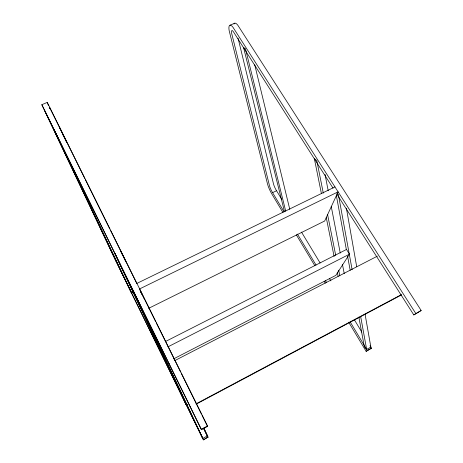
<?xml version="1.0" encoding="UTF-8"?>
<svg xmlns="http://www.w3.org/2000/svg" width="463" height="463" viewBox="0 0 463 463"><rect width="100%" height="100%" fill="white"/><g stroke="black" fill="none" stroke-linecap="round" stroke-linejoin="round"><path stroke-width="0.69" d="M115.756 260.657L44.425 110.13L201.417 429.722L207.534 426.411L207.517 425.954L48.158 104.163L47.203 102.427L41.832 104.696L113.695 256.479M47.203 102.427L47.324 102.867M165.36 341.578L346.532 249.453L349.484 254.187L335.802 275.381L173.637 358.877M348.685 322.196L366.14 351.33L371.5 348.159L370.012 345.693M336.925 194.24L413.795 314.921L421.168 310.499L237.837 25.251A9.949 3.091 69.5 0 0 233.971 23.995M371.5 348.159L366.14 351.33M421.168 310.499L413.795 314.921M202.771 438.444L133.402 291.215L202.771 438.444L207.424 435.92L203.801 428.061M358.86 317.12L364.369 346.909L366.655 349.391L370.863 347.111L365.093 314.348M207.997 437.078L203.39 439.85L207.997 437.078L203.853 428.669M201.417 429.722L201.336 429.294L207.517 425.954M186.392 404.992L114.888 253.516L184.963 402.133L186.392 404.992L187.544 404.384M195.971 403.892L401.23 294.717M196.711 403.869L401.583 294.873M174.725 360.642L377.38 256.155M167.959 346.845L349.484 254.187M148.646 308.341L324.679 221.007L338.117 191.844L139.652 288.906L141.192 292.923M131.55 292.981L53.905 129.339L130.468 290.833L131.55 292.981L133.437 292.06M136.921 283.385L334.975 186.919M333.042 188.146L233.213 31.472A4.3 1.308 69.4 0 0 231.564 32.966L269.535 185.871A8.218 2.292 64.6 0 0 272.192 192L272.585 192.643L276.55 190.744L281.764 199.385M230.059 25.181L234.863 23.15M336.798 193.129L338.36 194.373L352.123 269.75M415.757 313.422L232.999 27.3A9.96 3.021 69.4 0 0 229.202 30.83L267.568 184.21A12.837 3.582 64.6 0 0 271.694 193.725L282.939 212.488M276.55 190.744L276.162 190.096A8.207 2.35 64.7 0 1 273.517 183.973L238.046 38.111M301.5 232.102L320.118 262.967M329.425 278.402L330.912 280.873M354.374 319.765L361.817 332.11M272.585 192.643L284.097 211.828M297.466 234.104L316.038 265.05M325.321 280.52L326.438 282.378M350.207 321.982L367.292 350.45M296.314 234.805L314.886 265.791M324.169 281.29L325.286 283.148M41.832 104.696L201.336 429.294M59.611 127.545L60.202 128.627M140.104 290.075L144.022 298.415M207.424 435.92L204.044 428.912M84.781 178.452L49.778 107.844L50.357 109.245M85.423 179.748L109.783 228.954M110.425 230.244L136.707 283.333M140.231 290.457L155.614 321.53M156.257 322.827L180.616 372.026M181.253 373.323L201.446 414.113M202.088 415.404L207.534 426.411M203.865 428.923L208.009 437.338M203.344 439.607L117.614 264.506M203.39 439.85L117.295 263.858M117.347 264.084L114.083 257.289M116.855 263.071L115.889 261.063M60.508 129.281L66.62 142.367M59.623 127.661L60.236 128.969M62.679 134.206L63.906 136.822M49.228 107.15L49.894 108.579M122.73 255.391L120.606 250.801L125.884 261.844M141.024 292.315L142.54 295.602M48.58 105.732L47.608 103.556M168.954 363.617L169.151 364.144M190.229 406.942L190.328 407.261M284.502 211.684L243.573 47.591L245.442 48.684L285.74 211.278M254.731 64.82L289.774 209.317M321.38 193.447L314.377 158.734L316.802 160.574L323.296 193.106M326.241 217.529L334.107 256.496M337.249 272.082L338.112 276.33M327.532 214.328L335.716 255.35M338.685 270.201L339.813 275.861M325.049 174.435L328.198 190.727M331.213 206.307L340.253 253.053M342.446 264.385L344.229 273.592M336.41 195.837L346.388 249.742M347.568 256.126L350.196 270.311M360.689 316.68L366.655 349.391M346.411 208.228L356.689 266.63"/></g></svg>
